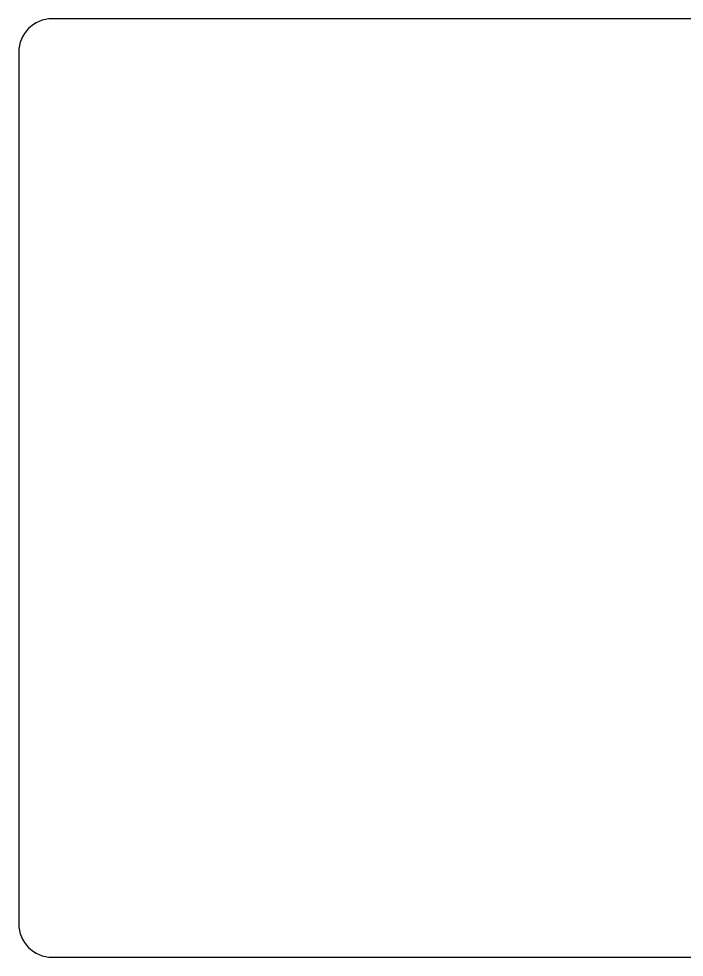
# Model space of a CAD drawing. Header units: millimetres. Extents: x -10 to 277, y -95 to 18.
# Drawn here: x 49.91 to 59.84, y -7 to 7 of the extents above; entities that cross this region are included whole.
import ezdxf

# ---------------------------------------------------------------- set-up
doc = ezdxf.new("R2010")
doc.units = ezdxf.units.MM
doc.header["$MEASUREMENT"] = 0
doc.layers.add('Edge.Cuts', color=53, linetype='CONTINUOUS')

msp = doc.modelspace()

# ---------------------------------------------------------------- linework, layer by layer
at = {"layer": 'Edge.Cuts', "linetype": 'Continuous'}
for p, q in [((64.008916, 7), (50.408916, 7)), ((49.908916, 6.5), (49.908916, -6.5)), ((50.408916, -7), (64.008916, -7))]:
    msp.add_line(p, q, dxfattribs=at)
at = {"layer": 'Edge.Cuts'}
for centre, start, end in [((50.408916, 6.5), 90, 180), ((50.408916, -6.5), 180, 270)]:
    msp.add_arc(centre, 0.5, start, end, dxfattribs=at)

doc.saveas('drawing.dxf')
